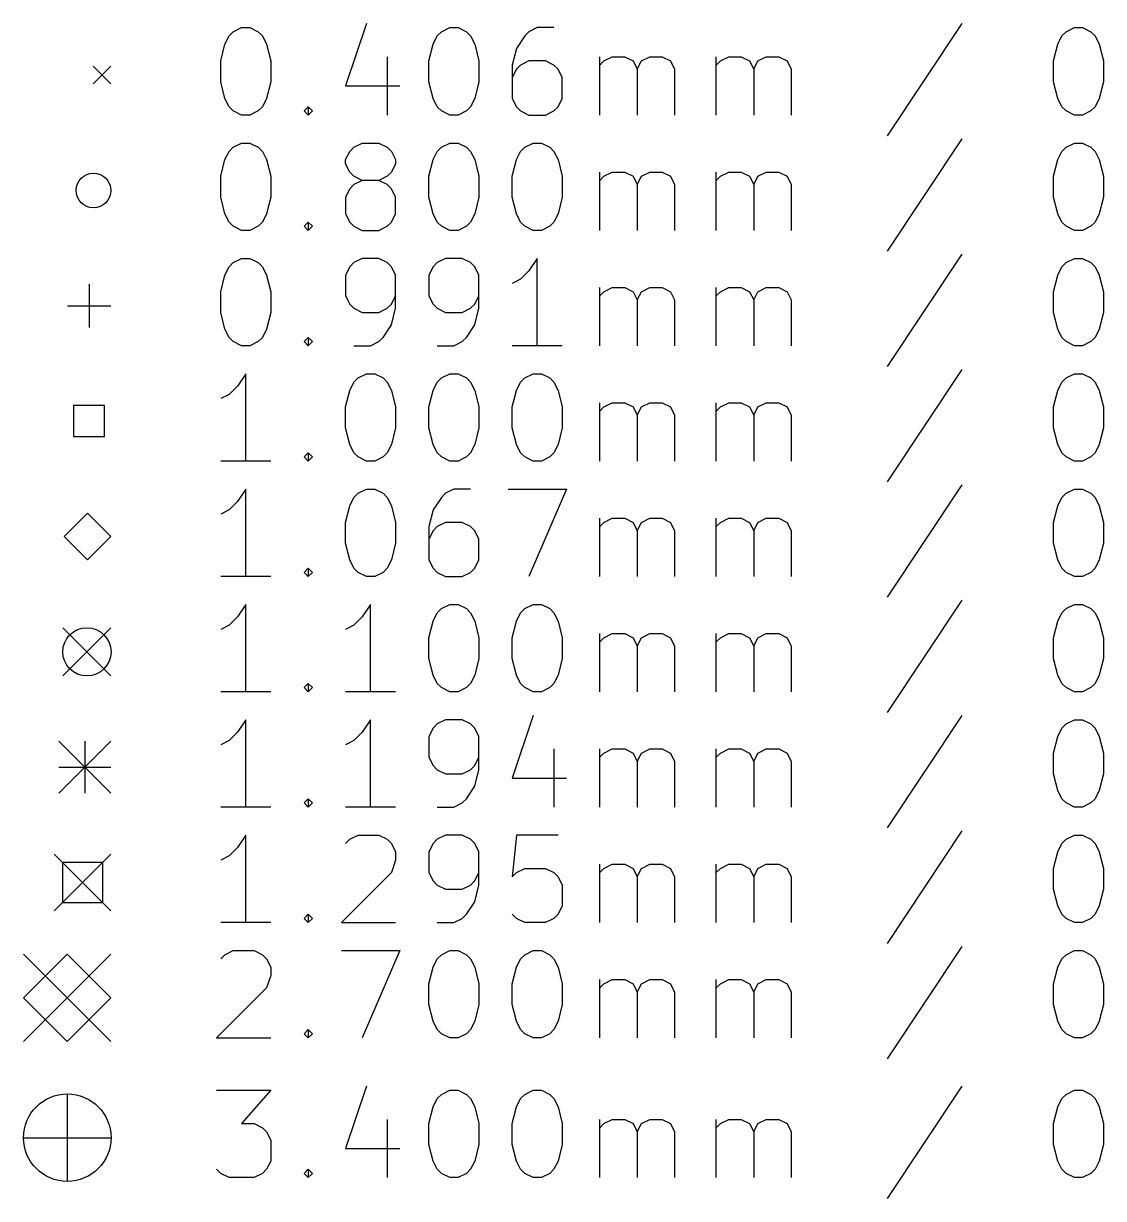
# Model space of a CAD drawing. Extents: x 8.78 to 12.8, y -7.54 to -3.15.
# Drawn here: x 8.778 to 9.75, y -7.526 to -6.467 of the extents above; entities that cross this region are included whole.
import ezdxf

# ---------------------------------------------------------------- set-up
doc = ezdxf.new("R2010")
doc.units = 0
doc.header["$MEASUREMENT"] = 0
doc.layers.add('BLACK', color=7, linetype='CONTINUOUS')

msp = doc.modelspace()

# ---------------------------------------------------------------- linework, layer by layer
at = {"layer": 'BLACK', "linetype": 'CONTINUOUS'}
for p, q in [((9.0865, -6.4675), (9.0677, -6.5237)), ((9.6227, -6.4675), (9.5552, -6.5687)), ((8.959, -6.4862), (8.9627, -6.4787)), ((8.9627, -6.4787), (8.9665, -6.475)), ((8.9665, -6.475), (8.974, -6.4712)), ((8.974, -6.4712), (8.9815, -6.4712)), ((8.9815, -6.4712), (8.989, -6.475)), ((8.989, -6.475), (8.9927, -6.4787)), ((8.9927, -6.4787), (8.9965, -6.4862)), ((9.1465, -6.4862), (9.1502, -6.4787)), ((9.1502, -6.4787), (9.154, -6.475)), ((9.154, -6.475), (9.1615, -6.4712)), ((9.1615, -6.4712), (9.169, -6.4712)), ((9.169, -6.4712), (9.1765, -6.475)), ((9.1765, -6.475), (9.1802, -6.4787)), ((9.1802, -6.4787), (9.184, -6.4862)), ((9.229, -6.4787), (9.2215, -6.49)), ((9.2327, -6.475), (9.229, -6.4787)), ((9.2402, -6.4712), (9.2327, -6.475)), ((9.2552, -6.4712), (9.2402, -6.4712)), ((9.7089, -6.4862), (9.7127, -6.4787)), ((9.7127, -6.4787), (9.7164, -6.475)), ((9.7164, -6.475), (9.7239, -6.4712)), ((9.7239, -6.4712), (9.7314, -6.4712)), ((9.7314, -6.4712), (9.7389, -6.475)), ((9.7389, -6.475), (9.7427, -6.4787)), ((9.7427, -6.4787), (9.7464, -6.4862)), ((8.9552, -6.5012), (8.959, -6.4862)), ((8.9965, -6.4862), (9.0002, -6.5012)), ((9.1427, -6.5012), (9.1465, -6.4862)), ((9.184, -6.4862), (9.1877, -6.5012)), ((9.7052, -6.5012), (9.7089, -6.4862)), ((9.7464, -6.4862), (9.7502, -6.5012)), ((9.1052, -6.4975), (9.1052, -6.55)), ((9.2215, -6.49), (9.2177, -6.505)), ((9.2965, -6.55), (9.2965, -6.4975)), ((9.3002, -6.5012), (9.3077, -6.4975)), ((9.3077, -6.4975), (9.319, -6.4975)), ((9.319, -6.4975), (9.3265, -6.5012)), ((9.334, -6.5012), (9.3415, -6.4975)), ((9.3415, -6.4975), (9.3527, -6.4975)), ((9.3527, -6.4975), (9.3602, -6.5012)), ((9.4014, -6.55), (9.4014, -6.4975)), ((9.4052, -6.5012), (9.4127, -6.4975)), ((9.4127, -6.4975), (9.4239, -6.4975)), ((9.4239, -6.4975), (9.4314, -6.5012)), ((9.4389, -6.5012), (9.4464, -6.4975)), ((9.4464, -6.4975), (9.4577, -6.4975)), ((9.4577, -6.4975), (9.4652, -6.5012)), ((8.8403, -6.5059), (8.8563, -6.5219)), ((8.8563, -6.5059), (8.8403, -6.5219)), ((8.9552, -6.52), (8.9552, -6.5012)), ((9.0002, -6.5012), (9.0002, -6.52)), ((9.1427, -6.52), (9.1427, -6.5012)), ((9.1877, -6.5012), (9.1877, -6.52)), ((9.2177, -6.505), (9.2177, -6.535)), ((9.2215, -6.5087), (9.2177, -6.5162)), ((9.2252, -6.505), (9.2215, -6.5087)), ((9.2327, -6.5012), (9.2252, -6.505)), ((9.2477, -6.5012), (9.2327, -6.5012)), ((9.2552, -6.505), (9.2477, -6.5012)), ((9.259, -6.5087), (9.2552, -6.505)), ((9.2627, -6.5162), (9.259, -6.5087)), ((9.2965, -6.505), (9.3002, -6.5012)), ((9.3265, -6.5012), (9.3302, -6.5087)), ((9.3302, -6.5087), (9.334, -6.5012)), ((9.3302, -6.5087), (9.3302, -6.55)), ((9.3602, -6.5012), (9.3639, -6.5087)), ((9.3639, -6.5087), (9.3639, -6.55)), ((9.4014, -6.505), (9.4052, -6.5012)), ((9.4314, -6.5012), (9.4352, -6.5087)), ((9.4352, -6.5087), (9.4389, -6.5012)), ((9.4352, -6.5087), (9.4352, -6.55)), ((9.4652, -6.5012), (9.4689, -6.5087)), ((9.4689, -6.5087), (9.4689, -6.55)), ((9.7052, -6.52), (9.7052, -6.5012)), ((9.7502, -6.5012), (9.7502, -6.52)), ((8.959, -6.535), (8.9552, -6.52)), ((9.0002, -6.52), (8.9965, -6.535)), ((9.1465, -6.535), (9.1427, -6.52)), ((9.1877, -6.52), (9.184, -6.535)), ((9.2627, -6.535), (9.2627, -6.5162)), ((9.7089, -6.535), (9.7052, -6.52)), ((9.7502, -6.52), (9.7464, -6.535)), ((9.0677, -6.5237), (9.1165, -6.5237)), ((8.9627, -6.5425), (8.959, -6.535)), ((8.9665, -6.5462), (8.9627, -6.5425)), ((8.9927, -6.5425), (8.989, -6.5462)), ((8.9965, -6.535), (8.9927, -6.5425)), ((9.0302, -6.5462), (9.034, -6.5425)), ((9.034, -6.5425), (9.0377, -6.5462)), ((9.034, -6.5425), (9.034, -6.55)), ((9.1502, -6.5425), (9.1465, -6.535)), ((9.154, -6.5462), (9.1502, -6.5425)), ((9.1802, -6.5425), (9.1765, -6.5462)), ((9.184, -6.535), (9.1802, -6.5425)), ((9.2177, -6.535), (9.2215, -6.5425)), ((9.2215, -6.5425), (9.2252, -6.5462)), ((9.2552, -6.5462), (9.259, -6.5425)), ((9.259, -6.5425), (9.2627, -6.535)), ((9.7127, -6.5425), (9.7089, -6.535)), ((9.7164, -6.5462), (9.7127, -6.5425)), ((9.7427, -6.5425), (9.7389, -6.5462)), ((9.7464, -6.535), (9.7427, -6.5425)), ((8.974, -6.55), (8.9665, -6.5462)), ((8.9815, -6.55), (8.974, -6.55)), ((8.989, -6.5462), (8.9815, -6.55)), ((9.034, -6.55), (9.0302, -6.5462)), ((9.0377, -6.5462), (9.034, -6.55)), ((9.1615, -6.55), (9.154, -6.5462)), ((9.169, -6.55), (9.1615, -6.55)), ((9.1765, -6.5462), (9.169, -6.55)), ((9.2252, -6.5462), (9.2327, -6.55)), ((9.2327, -6.55), (9.2477, -6.55)), ((9.2477, -6.55), (9.2552, -6.5462)), ((9.7239, -6.55), (9.7164, -6.5462)), ((9.7314, -6.55), (9.7239, -6.55)), ((9.7389, -6.5462), (9.7314, -6.55)), ((9.6227, -6.5714), (9.5552, -6.6726)), ((8.959, -6.5901), (8.9627, -6.5827)), ((8.9627, -6.5827), (8.9665, -6.5789)), ((8.9665, -6.5789), (8.974, -6.5752)), ((8.974, -6.5752), (8.9815, -6.5752)), ((8.9815, -6.5752), (8.989, -6.5789)), ((8.989, -6.5789), (8.9927, -6.5827)), ((8.9927, -6.5827), (8.9965, -6.5901)), ((9.0677, -6.5901), (9.0715, -6.5827)), ((9.0715, -6.5827), (9.0752, -6.5789)), ((9.0752, -6.5789), (9.0827, -6.5752)), ((9.0827, -6.5752), (9.0977, -6.5752)), ((9.0977, -6.5752), (9.1052, -6.5789)), ((9.1052, -6.5789), (9.109, -6.5827)), ((9.109, -6.5827), (9.1127, -6.5901)), ((9.1465, -6.5901), (9.1502, -6.5827)), ((9.1502, -6.5827), (9.154, -6.5789)), ((9.154, -6.5789), (9.1615, -6.5752)), ((9.1615, -6.5752), (9.169, -6.5752)), ((9.169, -6.5752), (9.1765, -6.5789)), ((9.1765, -6.5789), (9.1802, -6.5827)), ((9.1802, -6.5827), (9.184, -6.5901)), ((9.2215, -6.5901), (9.2252, -6.5827)), ((9.2252, -6.5827), (9.229, -6.5789)), ((9.229, -6.5789), (9.2365, -6.5752)), ((9.2365, -6.5752), (9.244, -6.5752)), ((9.244, -6.5752), (9.2515, -6.5789)), ((9.2515, -6.5789), (9.2552, -6.5827)), ((9.2552, -6.5827), (9.259, -6.5901)), ((9.7089, -6.5901), (9.7127, -6.5827)), ((9.7127, -6.5827), (9.7164, -6.5789)), ((9.7164, -6.5789), (9.7239, -6.5752)), ((9.7239, -6.5752), (9.7314, -6.5752)), ((9.7314, -6.5752), (9.7389, -6.5789)), ((9.7389, -6.5789), (9.7427, -6.5827)), ((9.7427, -6.5827), (9.7464, -6.5901)), ((8.9552, -6.6051), (8.959, -6.5901)), ((8.9965, -6.5901), (9.0002, -6.6051)), ((9.0677, -6.5939), (9.0677, -6.5901)), ((9.0715, -6.6014), (9.0677, -6.5939)), ((9.1127, -6.5939), (9.109, -6.6014)), ((9.1127, -6.5901), (9.1127, -6.5939)), ((9.1427, -6.6051), (9.1465, -6.5901)), ((9.184, -6.5901), (9.1877, -6.6051)), ((9.2177, -6.6051), (9.2215, -6.5901)), ((9.259, -6.5901), (9.2627, -6.6051)), ((9.7052, -6.6051), (9.7089, -6.5901)), ((9.7464, -6.5901), (9.7502, -6.6051)), ((8.9552, -6.6239), (8.9552, -6.6051)), ((9.0002, -6.6051), (9.0002, -6.6239)), ((9.0752, -6.6051), (9.0715, -6.6014)), ((9.0827, -6.6089), (9.0752, -6.6051)), ((9.1052, -6.6051), (9.0977, -6.6089)), ((9.109, -6.6014), (9.1052, -6.6051)), ((9.1427, -6.6239), (9.1427, -6.6051)), ((9.1877, -6.6051), (9.1877, -6.6239)), ((9.2177, -6.6239), (9.2177, -6.6051)), ((9.2627, -6.6051), (9.2627, -6.6239)), ((9.2965, -6.6539), (9.2965, -6.6014)), ((9.2965, -6.6089), (9.3002, -6.6051)), ((9.3002, -6.6051), (9.3077, -6.6014)), ((9.3077, -6.6014), (9.319, -6.6014)), ((9.319, -6.6014), (9.3265, -6.6051)), ((9.3265, -6.6051), (9.3302, -6.6126)), ((9.3302, -6.6126), (9.334, -6.6051)), ((9.334, -6.6051), (9.3415, -6.6014)), ((9.3415, -6.6014), (9.3527, -6.6014)), ((9.3527, -6.6014), (9.3602, -6.6051)), ((9.3602, -6.6051), (9.3639, -6.6126)), ((9.4014, -6.6539), (9.4014, -6.6014)), ((9.4014, -6.6089), (9.4052, -6.6051)), ((9.4052, -6.6051), (9.4127, -6.6014)), ((9.4127, -6.6014), (9.4239, -6.6014)), ((9.4239, -6.6014), (9.4314, -6.6051)), ((9.4314, -6.6051), (9.4352, -6.6126)), ((9.4352, -6.6126), (9.4389, -6.6051)), ((9.4389, -6.6051), (9.4464, -6.6014)), ((9.4464, -6.6014), (9.4577, -6.6014)), ((9.4577, -6.6014), (9.4652, -6.6051)), ((9.4652, -6.6051), (9.4689, -6.6126)), ((9.7052, -6.6239), (9.7052, -6.6051)), ((9.7502, -6.6051), (9.7502, -6.6239)), ((9.0715, -6.6164), (9.0677, -6.6239)), ((9.0752, -6.6126), (9.0715, -6.6164)), ((9.0827, -6.6089), (9.0752, -6.6126)), ((9.0977, -6.6089), (9.0827, -6.6089)), ((9.1052, -6.6126), (9.0977, -6.6089)), ((9.109, -6.6164), (9.1052, -6.6126)), ((9.1127, -6.6239), (9.109, -6.6164)), ((9.3302, -6.6126), (9.3302, -6.6539)), ((9.3639, -6.6126), (9.3639, -6.6539)), ((9.4352, -6.6126), (9.4352, -6.6539)), ((9.4689, -6.6126), (9.4689, -6.6539)), ((8.959, -6.6389), (8.9552, -6.6239)), ((9.0002, -6.6239), (8.9965, -6.6389)), ((9.0677, -6.6239), (9.0677, -6.6389)), ((9.1127, -6.6389), (9.1127, -6.6239)), ((9.1465, -6.6389), (9.1427, -6.6239)), ((9.1877, -6.6239), (9.184, -6.6389)), ((9.2215, -6.6389), (9.2177, -6.6239)), ((9.2627, -6.6239), (9.259, -6.6389)), ((9.7089, -6.6389), (9.7052, -6.6239)), ((9.7502, -6.6239), (9.7464, -6.6389)), ((8.9627, -6.6464), (8.959, -6.6389)), ((8.9665, -6.6501), (8.9627, -6.6464)), ((8.9927, -6.6464), (8.989, -6.6501)), ((8.9965, -6.6389), (8.9927, -6.6464)), ((9.0302, -6.6501), (9.034, -6.6464)), ((9.034, -6.6464), (9.0377, -6.6501)), ((9.034, -6.6464), (9.034, -6.6539)), ((9.0677, -6.6389), (9.0715, -6.6464)), ((9.0715, -6.6464), (9.0752, -6.6501)), ((9.1052, -6.6501), (9.109, -6.6464)), ((9.109, -6.6464), (9.1127, -6.6389)), ((9.1502, -6.6464), (9.1465, -6.6389)), ((9.154, -6.6501), (9.1502, -6.6464)), ((9.1802, -6.6464), (9.1765, -6.6501)), ((9.184, -6.6389), (9.1802, -6.6464)), ((9.2252, -6.6464), (9.2215, -6.6389)), ((9.229, -6.6501), (9.2252, -6.6464)), ((9.2552, -6.6464), (9.2515, -6.6501)), ((9.259, -6.6389), (9.2552, -6.6464)), ((9.7127, -6.6464), (9.7089, -6.6389)), ((9.7164, -6.6501), (9.7127, -6.6464)), ((9.7427, -6.6464), (9.7389, -6.6501)), ((9.7464, -6.6389), (9.7427, -6.6464)), ((8.974, -6.6539), (8.9665, -6.6501)), ((8.9815, -6.6539), (8.974, -6.6539)), ((8.989, -6.6501), (8.9815, -6.6539)), ((9.034, -6.6539), (9.0302, -6.6501)), ((9.0377, -6.6501), (9.034, -6.6539)), ((9.0752, -6.6501), (9.0827, -6.6539)), ((9.0827, -6.6539), (9.0977, -6.6539)), ((9.0977, -6.6539), (9.1052, -6.6501)), ((9.1615, -6.6539), (9.154, -6.6501)), ((9.169, -6.6539), (9.1615, -6.6539)), ((9.1765, -6.6501), (9.169, -6.6539)), ((9.2365, -6.6539), (9.229, -6.6501)), ((9.244, -6.6539), (9.2365, -6.6539)), ((9.2515, -6.6501), (9.244, -6.6539)), ((9.7239, -6.6539), (9.7164, -6.6501)), ((9.7314, -6.6539), (9.7239, -6.6539)), ((9.7389, -6.6501), (9.7314, -6.6539)), ((8.9665, -6.6828), (8.974, -6.6791)), ((8.974, -6.6791), (8.9815, -6.6791)), ((8.9815, -6.6791), (8.989, -6.6828)), ((9.0827, -6.6791), (9.0752, -6.6828)), ((9.0977, -6.6791), (9.0827, -6.6791)), ((9.1052, -6.6828), (9.0977, -6.6791)), ((9.1577, -6.6791), (9.1502, -6.6828)), ((9.1727, -6.6791), (9.1577, -6.6791)), ((9.1802, -6.6828), (9.1727, -6.6791)), ((9.2402, -6.6791), (9.2327, -6.6903)), ((9.2402, -6.7578), (9.2402, -6.6791)), ((9.6227, -6.6753), (9.5552, -6.7766)), ((9.7164, -6.6828), (9.7239, -6.6791)), ((9.7239, -6.6791), (9.7314, -6.6791)), ((9.7314, -6.6791), (9.7389, -6.6828)), ((8.959, -6.6941), (8.9627, -6.6866)), ((8.9627, -6.6866), (8.9665, -6.6828)), ((8.989, -6.6828), (8.9927, -6.6866)), ((8.9927, -6.6866), (8.9965, -6.6941)), ((9.0715, -6.6866), (9.0677, -6.6941)), ((9.0752, -6.6828), (9.0715, -6.6866)), ((9.109, -6.6866), (9.1052, -6.6828)), ((9.1127, -6.6941), (9.109, -6.6866)), ((9.1465, -6.6866), (9.1427, -6.6941)), ((9.1502, -6.6828), (9.1465, -6.6866)), ((9.184, -6.6866), (9.1802, -6.6828)), ((9.1877, -6.6941), (9.184, -6.6866)), ((9.2327, -6.6903), (9.2252, -6.6978)), ((9.7089, -6.6941), (9.7127, -6.6866)), ((9.7127, -6.6866), (9.7164, -6.6828)), ((9.7389, -6.6828), (9.7427, -6.6866)), ((9.7427, -6.6866), (9.7464, -6.6941)), ((8.9552, -6.7091), (8.959, -6.6941)), ((8.9965, -6.6941), (9.0002, -6.7091)), ((9.0677, -6.6941), (9.0677, -6.7128)), ((9.1127, -6.7241), (9.1127, -6.6941)), ((9.1427, -6.6941), (9.1427, -6.7128)), ((9.1877, -6.7241), (9.1877, -6.6941)), ((9.2252, -6.6978), (9.2177, -6.7016)), ((9.7052, -6.7091), (9.7089, -6.6941)), ((9.7464, -6.6941), (9.7502, -6.7091)), ((8.8368, -6.7023), (8.8368, -6.7413)), ((8.9552, -6.7278), (8.9552, -6.7091)), ((9.0002, -6.7091), (9.0002, -6.7278)), ((9.2965, -6.7578), (9.2965, -6.7053)), ((9.2965, -6.7128), (9.3002, -6.7091)), ((9.3002, -6.7091), (9.3077, -6.7053)), ((9.3077, -6.7053), (9.319, -6.7053)), ((9.319, -6.7053), (9.3265, -6.7091)), ((9.3265, -6.7091), (9.3302, -6.7166)), ((9.3302, -6.7166), (9.334, -6.7091)), ((9.334, -6.7091), (9.3415, -6.7053)), ((9.3415, -6.7053), (9.3527, -6.7053)), ((9.3527, -6.7053), (9.3602, -6.7091)), ((9.3602, -6.7091), (9.3639, -6.7166)), ((9.4014, -6.7578), (9.4014, -6.7053)), ((9.4014, -6.7128), (9.4052, -6.7091)), ((9.4052, -6.7091), (9.4127, -6.7053)), ((9.4127, -6.7053), (9.4239, -6.7053)), ((9.4239, -6.7053), (9.4314, -6.7091)), ((9.4314, -6.7091), (9.4352, -6.7166)), ((9.4352, -6.7166), (9.4389, -6.7091)), ((9.4389, -6.7091), (9.4464, -6.7053)), ((9.4464, -6.7053), (9.4577, -6.7053)), ((9.4577, -6.7053), (9.4652, -6.7091)), ((9.4652, -6.7091), (9.4689, -6.7166)), ((9.7052, -6.7278), (9.7052, -6.7091)), ((9.7502, -6.7091), (9.7502, -6.7278)), ((8.8173, -6.7218), (8.8563, -6.7218)), ((9.0677, -6.7128), (9.0715, -6.7203)), ((9.0715, -6.7203), (9.0752, -6.7241)), ((9.1052, -6.7241), (9.109, -6.7203)), ((9.109, -6.7203), (9.1127, -6.7128)), ((9.1427, -6.7128), (9.1465, -6.7203)), ((9.1465, -6.7203), (9.1502, -6.7241)), ((9.1802, -6.7241), (9.184, -6.7203)), ((9.184, -6.7203), (9.1877, -6.7128)), ((9.3302, -6.7166), (9.3302, -6.7578)), ((9.3639, -6.7166), (9.3639, -6.7578)), ((9.4352, -6.7166), (9.4352, -6.7578)), ((9.4689, -6.7166), (9.4689, -6.7578)), ((8.959, -6.7428), (8.9552, -6.7278)), ((9.0002, -6.7278), (8.9965, -6.7428)), ((9.0752, -6.7241), (9.0827, -6.7278)), ((9.0827, -6.7278), (9.0977, -6.7278)), ((9.0977, -6.7278), (9.1052, -6.7241)), ((9.109, -6.7391), (9.1127, -6.7241)), ((9.1502, -6.7241), (9.1577, -6.7278)), ((9.1577, -6.7278), (9.1727, -6.7278)), ((9.1727, -6.7278), (9.1802, -6.7241)), ((9.184, -6.7391), (9.1877, -6.7241)), ((9.7089, -6.7428), (9.7052, -6.7278)), ((9.7502, -6.7278), (9.7464, -6.7428)), ((8.9627, -6.7503), (8.959, -6.7428)), ((8.9965, -6.7428), (8.9927, -6.7503)), ((9.1015, -6.7503), (9.109, -6.7391)), ((9.1765, -6.7503), (9.184, -6.7391)), ((9.7127, -6.7503), (9.7089, -6.7428)), ((9.7464, -6.7428), (9.7427, -6.7503)), ((8.9665, -6.7541), (8.9627, -6.7503)), ((8.974, -6.7578), (8.9665, -6.7541)), ((8.989, -6.7541), (8.9815, -6.7578)), ((8.9927, -6.7503), (8.989, -6.7541)), ((9.0302, -6.7541), (9.034, -6.7503)), ((9.034, -6.7578), (9.0302, -6.7541)), ((9.034, -6.7503), (9.0377, -6.7541)), ((9.034, -6.7503), (9.034, -6.7578)), ((9.0377, -6.7541), (9.034, -6.7578)), ((9.0902, -6.7578), (9.0977, -6.7541)), ((9.0977, -6.7541), (9.1015, -6.7503)), ((9.1652, -6.7578), (9.1727, -6.7541)), ((9.1727, -6.7541), (9.1765, -6.7503)), ((9.7164, -6.7541), (9.7127, -6.7503)), ((9.7239, -6.7578), (9.7164, -6.7541)), ((9.7389, -6.7541), (9.7314, -6.7578)), ((9.7427, -6.7503), (9.7389, -6.7541)), ((8.9815, -6.7578), (8.974, -6.7578)), ((9.0752, -6.7578), (9.0902, -6.7578)), ((9.1502, -6.7578), (9.1652, -6.7578)), ((9.2627, -6.7578), (9.2177, -6.7578)), ((9.7314, -6.7578), (9.7239, -6.7578)), ((8.9777, -6.783), (8.9702, -6.7943)), ((8.9777, -6.8618), (8.9777, -6.783)), ((9.079, -6.7868), (9.0865, -6.783)), ((9.0865, -6.783), (9.094, -6.783)), ((9.094, -6.783), (9.1015, -6.7868)), ((9.154, -6.7868), (9.1615, -6.783)), ((9.1615, -6.783), (9.169, -6.783)), ((9.169, -6.783), (9.1765, -6.7868)), ((9.229, -6.7868), (9.2365, -6.783)), ((9.2365, -6.783), (9.244, -6.783)), ((9.244, -6.783), (9.2515, -6.7868)), ((9.6227, -6.7793), (9.5552, -6.8805)), ((9.7164, -6.7868), (9.7239, -6.783)), ((9.7239, -6.783), (9.7314, -6.783)), ((9.7314, -6.783), (9.7389, -6.7868)), ((8.9702, -6.7943), (8.9627, -6.8018)), ((9.0715, -6.798), (9.0752, -6.7905)), ((9.0752, -6.7905), (9.079, -6.7868)), ((9.1015, -6.7868), (9.1052, -6.7905)), ((9.1052, -6.7905), (9.109, -6.798)), ((9.1465, -6.798), (9.1502, -6.7905)), ((9.1502, -6.7905), (9.154, -6.7868)), ((9.1765, -6.7868), (9.1802, -6.7905)), ((9.1802, -6.7905), (9.184, -6.798)), ((9.2215, -6.798), (9.2252, -6.7905)), ((9.2252, -6.7905), (9.229, -6.7868)), ((9.2515, -6.7868), (9.2552, -6.7905)), ((9.2552, -6.7905), (9.259, -6.798)), ((9.7089, -6.798), (9.7127, -6.7905)), ((9.7127, -6.7905), (9.7164, -6.7868)), ((9.7389, -6.7868), (9.7427, -6.7905)), ((9.7427, -6.7905), (9.7464, -6.798)), ((8.9627, -6.8018), (8.9552, -6.8055)), ((9.0677, -6.813), (9.0715, -6.798)), ((9.109, -6.798), (9.1127, -6.813)), ((9.1427, -6.813), (9.1465, -6.798)), ((9.184, -6.798), (9.1877, -6.813)), ((9.2177, -6.813), (9.2215, -6.798)), ((9.259, -6.798), (9.2627, -6.813)), ((9.7052, -6.813), (9.7089, -6.798)), ((9.7464, -6.798), (9.7502, -6.813)), ((8.8506, -6.8118), (8.8227, -6.8118)), ((8.8227, -6.8118), (8.8227, -6.8397)), ((8.8506, -6.8397), (8.8506, -6.8118)), ((9.0677, -6.8318), (9.0677, -6.813)), ((9.1127, -6.813), (9.1127, -6.8318)), ((9.1427, -6.8318), (9.1427, -6.813)), ((9.1877, -6.813), (9.1877, -6.8318)), ((9.2177, -6.8318), (9.2177, -6.813)), ((9.2627, -6.813), (9.2627, -6.8318)), ((9.2965, -6.8618), (9.2965, -6.8093)), ((9.2965, -6.8168), (9.3002, -6.813)), ((9.3002, -6.813), (9.3077, -6.8093)), ((9.3077, -6.8093), (9.319, -6.8093)), ((9.319, -6.8093), (9.3265, -6.813)), ((9.3265, -6.813), (9.3302, -6.8205)), ((9.3302, -6.8205), (9.334, -6.813)), ((9.334, -6.813), (9.3415, -6.8093)), ((9.3415, -6.8093), (9.3527, -6.8093)), ((9.3527, -6.8093), (9.3602, -6.813)), ((9.3602, -6.813), (9.3639, -6.8205)), ((9.4014, -6.8618), (9.4014, -6.8093)), ((9.4014, -6.8168), (9.4052, -6.813)), ((9.4052, -6.813), (9.4127, -6.8093)), ((9.4127, -6.8093), (9.4239, -6.8093)), ((9.4239, -6.8093), (9.4314, -6.813)), ((9.4314, -6.813), (9.4352, -6.8205)), ((9.4352, -6.8205), (9.4389, -6.813)), ((9.4389, -6.813), (9.4464, -6.8093)), ((9.4464, -6.8093), (9.4577, -6.8093)), ((9.4577, -6.8093), (9.4652, -6.813)), ((9.4652, -6.813), (9.4689, -6.8205)), ((9.7052, -6.8318), (9.7052, -6.813)), ((9.7502, -6.813), (9.7502, -6.8318)), ((9.3302, -6.8205), (9.3302, -6.8618)), ((9.3639, -6.8205), (9.3639, -6.8618)), ((9.4352, -6.8205), (9.4352, -6.8618)), ((9.4689, -6.8205), (9.4689, -6.8618)), ((9.0715, -6.8468), (9.0677, -6.8318)), ((9.1127, -6.8318), (9.109, -6.8468)), ((9.1465, -6.8468), (9.1427, -6.8318)), ((9.1877, -6.8318), (9.184, -6.8468)), ((9.2215, -6.8468), (9.2177, -6.8318)), ((9.2627, -6.8318), (9.259, -6.8468)), ((9.7089, -6.8468), (9.7052, -6.8318)), ((9.7502, -6.8318), (9.7464, -6.8468)), ((8.8227, -6.8397), (8.8506, -6.8397)), ((9.0752, -6.8543), (9.0715, -6.8468)), ((9.109, -6.8468), (9.1052, -6.8543)), ((9.1502, -6.8543), (9.1465, -6.8468)), ((9.184, -6.8468), (9.1802, -6.8543)), ((9.2252, -6.8543), (9.2215, -6.8468)), ((9.259, -6.8468), (9.2552, -6.8543)), ((9.7127, -6.8543), (9.7089, -6.8468)), ((9.7464, -6.8468), (9.7427, -6.8543)), ((9.0302, -6.858), (9.034, -6.8543)), ((9.034, -6.8618), (9.0302, -6.858)), ((9.034, -6.8543), (9.0377, -6.858)), ((9.034, -6.8543), (9.034, -6.8618)), ((9.0377, -6.858), (9.034, -6.8618)), ((9.079, -6.858), (9.0752, -6.8543)), ((9.0865, -6.8618), (9.079, -6.858)), ((9.1015, -6.858), (9.094, -6.8618)), ((9.1052, -6.8543), (9.1015, -6.858)), ((9.154, -6.858), (9.1502, -6.8543)), ((9.1615, -6.8618), (9.154, -6.858)), ((9.1765, -6.858), (9.169, -6.8618)), ((9.1802, -6.8543), (9.1765, -6.858)), ((9.229, -6.858), (9.2252, -6.8543)), ((9.2365, -6.8618), (9.229, -6.858)), ((9.2515, -6.858), (9.244, -6.8618)), ((9.2552, -6.8543), (9.2515, -6.858)), ((9.7164, -6.858), (9.7127, -6.8543)), ((9.7239, -6.8618), (9.7164, -6.858)), ((9.7389, -6.858), (9.7314, -6.8618)), ((9.7427, -6.8543), (9.7389, -6.858)), ((9.0002, -6.8618), (8.9552, -6.8618)), ((9.094, -6.8618), (9.0865, -6.8618)), ((9.169, -6.8618), (9.1615, -6.8618)), ((9.244, -6.8618), (9.2365, -6.8618)), ((9.7314, -6.8618), (9.7239, -6.8618)), ((8.9777, -6.887), (8.9702, -6.8982)), ((8.9777, -6.9657), (8.9777, -6.887)), ((9.0752, -6.8945), (9.079, -6.8907)), ((9.079, -6.8907), (9.0865, -6.887)), ((9.0865, -6.887), (9.094, -6.887)), ((9.094, -6.887), (9.1015, -6.8907)), ((9.1015, -6.8907), (9.1052, -6.8945)), ((9.1577, -6.8907), (9.154, -6.8945)), ((9.1652, -6.887), (9.1577, -6.8907)), ((9.1802, -6.887), (9.1652, -6.887)), ((9.214, -6.887), (9.2665, -6.887)), ((9.2665, -6.887), (9.2327, -6.9657)), ((9.6227, -6.8832), (9.5552, -6.9844)), ((9.7127, -6.8945), (9.7164, -6.8907)), ((9.7164, -6.8907), (9.7239, -6.887)), ((9.7239, -6.887), (9.7314, -6.887)), ((9.7314, -6.887), (9.7389, -6.8907)), ((9.7389, -6.8907), (9.7427, -6.8945)), ((8.9702, -6.8982), (8.9627, -6.9057)), ((9.0677, -6.917), (9.0715, -6.902)), ((9.0715, -6.902), (9.0752, -6.8945)), ((9.1052, -6.8945), (9.109, -6.902)), ((9.109, -6.902), (9.1127, -6.917)), ((9.154, -6.8945), (9.1465, -6.9057)), ((9.7052, -6.917), (9.7089, -6.902)), ((9.7089, -6.902), (9.7127, -6.8945)), ((9.7427, -6.8945), (9.7464, -6.902)), ((9.7464, -6.902), (9.7502, -6.917)), ((8.8353, -6.9087), (8.8143, -6.9297)), ((8.8563, -6.9297), (8.8353, -6.9087)), ((8.9627, -6.9057), (8.9552, -6.9095)), ((9.1465, -6.9057), (9.1427, -6.9207)), ((9.2965, -6.9657), (9.2965, -6.9132)), ((9.3002, -6.917), (9.3077, -6.9132)), ((9.3077, -6.9132), (9.319, -6.9132)), ((9.319, -6.9132), (9.3265, -6.917)), ((9.334, -6.917), (9.3415, -6.9132)), ((9.3415, -6.9132), (9.3527, -6.9132)), ((9.3527, -6.9132), (9.3602, -6.917)), ((9.4014, -6.9657), (9.4014, -6.9132)), ((9.4052, -6.917), (9.4127, -6.9132)), ((9.4127, -6.9132), (9.4239, -6.9132)), ((9.4239, -6.9132), (9.4314, -6.917)), ((9.4389, -6.917), (9.4464, -6.9132)), ((9.4464, -6.9132), (9.4577, -6.9132)), ((9.4577, -6.9132), (9.4652, -6.917)), ((9.0677, -6.9357), (9.0677, -6.917)), ((9.1127, -6.917), (9.1127, -6.9357)), ((9.1427, -6.9207), (9.1427, -6.9507)), ((9.1502, -6.9207), (9.1465, -6.9245)), ((9.1577, -6.917), (9.1502, -6.9207)), ((9.1727, -6.917), (9.1577, -6.917)), ((9.1802, -6.9207), (9.1727, -6.917)), ((9.184, -6.9245), (9.1802, -6.9207)), ((9.2965, -6.9207), (9.3002, -6.917)), ((9.3265, -6.917), (9.3302, -6.9245)), ((9.3302, -6.9245), (9.334, -6.917)), ((9.3602, -6.917), (9.3639, -6.9245)), ((9.4014, -6.9207), (9.4052, -6.917)), ((9.4314, -6.917), (9.4352, -6.9245)), ((9.4352, -6.9245), (9.4389, -6.917)), ((9.4652, -6.917), (9.4689, -6.9245)), ((9.7052, -6.9357), (9.7052, -6.917)), ((9.7502, -6.917), (9.7502, -6.9357)), ((8.8143, -6.9297), (8.8353, -6.9507)), ((8.8353, -6.9507), (8.8563, -6.9297)), ((9.1465, -6.9245), (9.1427, -6.932)), ((9.1877, -6.932), (9.184, -6.9245)), ((9.1877, -6.9507), (9.1877, -6.932)), ((9.3302, -6.9245), (9.3302, -6.9657)), ((9.3639, -6.9245), (9.3639, -6.9657)), ((9.4352, -6.9245), (9.4352, -6.9657)), ((9.4689, -6.9245), (9.4689, -6.9657)), ((9.0715, -6.9507), (9.0677, -6.9357)), ((9.1127, -6.9357), (9.109, -6.9507)), ((9.7089, -6.9507), (9.7052, -6.9357)), ((9.7502, -6.9357), (9.7464, -6.9507)), ((9.0752, -6.9582), (9.0715, -6.9507)), ((9.109, -6.9507), (9.1052, -6.9582)), ((9.1427, -6.9507), (9.1465, -6.9582)), ((9.184, -6.9582), (9.1877, -6.9507)), ((9.7127, -6.9582), (9.7089, -6.9507)), ((9.7464, -6.9507), (9.7427, -6.9582)), ((9.0002, -6.9657), (8.9552, -6.9657)), ((9.0302, -6.962), (9.034, -6.9582)), ((9.034, -6.9657), (9.0302, -6.962)), ((9.034, -6.9582), (9.0377, -6.962)), ((9.034, -6.9582), (9.034, -6.9657)), ((9.0377, -6.962), (9.034, -6.9657)), ((9.079, -6.962), (9.0752, -6.9582)), ((9.0865, -6.9657), (9.079, -6.962)), ((9.094, -6.9657), (9.0865, -6.9657)), ((9.1015, -6.962), (9.094, -6.9657)), ((9.1052, -6.9582), (9.1015, -6.962)), ((9.1465, -6.9582), (9.1502, -6.962)), ((9.1502, -6.962), (9.1577, -6.9657)), ((9.1577, -6.9657), (9.1727, -6.9657)), ((9.1727, -6.9657), (9.1802, -6.962)), ((9.1802, -6.962), (9.184, -6.9582)), ((9.7164, -6.962), (9.7127, -6.9582)), ((9.7239, -6.9657), (9.7164, -6.962)), ((9.7314, -6.9657), (9.7239, -6.9657)), ((9.7389, -6.962), (9.7314, -6.9657)), ((9.7427, -6.9582), (9.7389, -6.962)), ((9.6227, -6.9871), (9.5552, -7.0884)), ((8.9777, -6.9909), (8.9702, -7.0021)), ((8.9777, -7.0696), (8.9777, -6.9909)), ((9.0902, -6.9909), (9.0827, -7.0021)), ((9.0902, -7.0696), (9.0902, -6.9909)), ((9.1502, -6.9984), (9.154, -6.9946)), ((9.154, -6.9946), (9.1615, -6.9909)), ((9.1615, -6.9909), (9.169, -6.9909)), ((9.169, -6.9909), (9.1765, -6.9946)), ((9.1765, -6.9946), (9.1802, -6.9984)), ((9.2252, -6.9984), (9.229, -6.9946)), ((9.229, -6.9946), (9.2365, -6.9909)), ((9.2365, -6.9909), (9.244, -6.9909)), ((9.244, -6.9909), (9.2515, -6.9946)), ((9.2515, -6.9946), (9.2552, -6.9984)), ((9.7127, -6.9984), (9.7164, -6.9946)), ((9.7164, -6.9946), (9.7239, -6.9909)), ((9.7239, -6.9909), (9.7314, -6.9909)), ((9.7314, -6.9909), (9.7389, -6.9946)), ((9.7389, -6.9946), (9.7427, -6.9984)), ((8.9702, -7.0021), (8.9627, -7.0096)), ((9.0827, -7.0021), (9.0752, -7.0096)), ((9.1427, -7.0209), (9.1465, -7.0059)), ((9.1465, -7.0059), (9.1502, -6.9984)), ((9.1802, -6.9984), (9.184, -7.0059)), ((9.184, -7.0059), (9.1877, -7.0209)), ((9.2177, -7.0209), (9.2215, -7.0059)), ((9.2215, -7.0059), (9.2252, -6.9984)), ((9.2552, -6.9984), (9.259, -7.0059)), ((9.259, -7.0059), (9.2627, -7.0209)), ((9.7052, -7.0209), (9.7089, -7.0059)), ((9.7089, -7.0059), (9.7127, -6.9984)), ((9.7427, -6.9984), (9.7464, -7.0059)), ((9.7464, -7.0059), (9.7502, -7.0209)), ((8.813, -7.012), (8.8563, -7.0553)), ((8.8563, -7.012), (8.813, -7.0553)), ((8.9627, -7.0096), (8.9552, -7.0134)), ((9.0752, -7.0096), (9.0677, -7.0134)), ((9.2965, -7.0696), (9.2965, -7.0171)), ((9.3002, -7.0209), (9.3077, -7.0171)), ((9.3077, -7.0171), (9.319, -7.0171)), ((9.319, -7.0171), (9.3265, -7.0209)), ((9.334, -7.0209), (9.3415, -7.0171)), ((9.3415, -7.0171), (9.3527, -7.0171)), ((9.3527, -7.0171), (9.3602, -7.0209)), ((9.4014, -7.0696), (9.4014, -7.0171)), ((9.4052, -7.0209), (9.4127, -7.0171)), ((9.4127, -7.0171), (9.4239, -7.0171)), ((9.4239, -7.0171), (9.4314, -7.0209)), ((9.4389, -7.0209), (9.4464, -7.0171)), ((9.4464, -7.0171), (9.4577, -7.0171)), ((9.4577, -7.0171), (9.4652, -7.0209)), ((9.1427, -7.0396), (9.1427, -7.0209)), ((9.1877, -7.0209), (9.1877, -7.0396)), ((9.2177, -7.0396), (9.2177, -7.0209)), ((9.2627, -7.0209), (9.2627, -7.0396)), ((9.2965, -7.0246), (9.3002, -7.0209)), ((9.3265, -7.0209), (9.3302, -7.0284)), ((9.3302, -7.0284), (9.334, -7.0209)), ((9.3302, -7.0284), (9.3302, -7.0696)), ((9.3602, -7.0209), (9.3639, -7.0284)), ((9.3639, -7.0284), (9.3639, -7.0696)), ((9.4014, -7.0246), (9.4052, -7.0209)), ((9.4314, -7.0209), (9.4352, -7.0284)), ((9.4352, -7.0284), (9.4389, -7.0209)), ((9.4352, -7.0284), (9.4352, -7.0696)), ((9.4652, -7.0209), (9.4689, -7.0284)), ((9.4689, -7.0284), (9.4689, -7.0696)), ((9.7052, -7.0396), (9.7052, -7.0209)), ((9.7502, -7.0209), (9.7502, -7.0396)), ((9.1465, -7.0546), (9.1427, -7.0396)), ((9.1877, -7.0396), (9.184, -7.0546)), ((9.2215, -7.0546), (9.2177, -7.0396)), ((9.2627, -7.0396), (9.259, -7.0546)), ((9.7089, -7.0546), (9.7052, -7.0396)), ((9.7502, -7.0396), (9.7464, -7.0546)), ((9.1502, -7.0621), (9.1465, -7.0546)), ((9.184, -7.0546), (9.1802, -7.0621)), ((9.2252, -7.0621), (9.2215, -7.0546)), ((9.259, -7.0546), (9.2552, -7.0621)), ((9.7127, -7.0621), (9.7089, -7.0546)), ((9.7464, -7.0546), (9.7427, -7.0621)), ((9.0002, -7.0696), (8.9552, -7.0696)), ((9.0302, -7.0659), (9.034, -7.0621)), ((9.034, -7.0696), (9.0302, -7.0659)), ((9.034, -7.0621), (9.0377, -7.0659)), ((9.034, -7.0621), (9.034, -7.0696)), ((9.0377, -7.0659), (9.034, -7.0696)), ((9.1127, -7.0696), (9.0677, -7.0696)), ((9.154, -7.0659), (9.1502, -7.0621)), ((9.1615, -7.0696), (9.154, -7.0659)), ((9.169, -7.0696), (9.1615, -7.0696)), ((9.1765, -7.0659), (9.169, -7.0696)), ((9.1802, -7.0621), (9.1765, -7.0659)), ((9.229, -7.0659), (9.2252, -7.0621)), ((9.2365, -7.0696), (9.229, -7.0659)), ((9.244, -7.0696), (9.2365, -7.0696)), ((9.2515, -7.0659), (9.244, -7.0696)), ((9.2552, -7.0621), (9.2515, -7.0659)), ((9.7164, -7.0659), (9.7127, -7.0621)), ((9.7239, -7.0696), (9.7164, -7.0659)), ((9.7314, -7.0696), (9.7239, -7.0696)), ((9.7389, -7.0659), (9.7314, -7.0696)), ((9.7427, -7.0621), (9.7389, -7.0659)), ((9.2365, -7.0911), (9.2177, -7.1473)), ((9.6227, -7.0911), (9.5552, -7.1923)), ((8.9777, -7.0948), (8.9702, -7.1061)), ((8.9777, -7.1736), (8.9777, -7.0948)), ((9.0902, -7.0948), (9.0827, -7.1061)), ((9.0902, -7.1736), (9.0902, -7.0948)), ((9.1465, -7.1023), (9.1427, -7.1098)), ((9.1502, -7.0986), (9.1465, -7.1023)), ((9.1577, -7.0948), (9.1502, -7.0986)), ((9.1727, -7.0948), (9.1577, -7.0948)), ((9.1802, -7.0986), (9.1727, -7.0948)), ((9.184, -7.1023), (9.1802, -7.0986)), ((9.1877, -7.1098), (9.184, -7.1023)), ((9.7089, -7.1098), (9.7127, -7.1023)), ((9.7127, -7.1023), (9.7164, -7.0986)), ((9.7164, -7.0986), (9.7239, -7.0948)), ((9.7239, -7.0948), (9.7314, -7.0948)), ((9.7314, -7.0948), (9.7389, -7.0986)), ((9.7389, -7.0986), (9.7427, -7.1023)), ((9.7427, -7.1023), (9.7464, -7.1098)), ((8.8093, -7.1141), (8.8563, -7.1611)), ((8.8563, -7.1141), (8.8093, -7.1611)), ((8.8328, -7.1141), (8.8328, -7.1611)), ((8.9627, -7.1136), (8.9552, -7.1173)), ((8.9702, -7.1061), (8.9627, -7.1136)), ((9.0752, -7.1136), (9.0677, -7.1173)), ((9.0827, -7.1061), (9.0752, -7.1136)), ((9.1427, -7.1098), (9.1427, -7.1286)), ((9.1877, -7.1398), (9.1877, -7.1098)), ((9.7052, -7.1248), (9.7089, -7.1098)), ((9.7464, -7.1098), (9.7502, -7.1248)), ((9.2552, -7.1211), (9.2552, -7.1736)), ((9.2965, -7.1736), (9.2965, -7.1211)), ((9.2965, -7.1286), (9.3002, -7.1248)), ((9.3002, -7.1248), (9.3077, -7.1211)), ((9.3077, -7.1211), (9.319, -7.1211)), ((9.319, -7.1211), (9.3265, -7.1248)), ((9.3265, -7.1248), (9.3302, -7.1323)), ((9.3302, -7.1323), (9.334, -7.1248)), ((9.334, -7.1248), (9.3415, -7.1211)), ((9.3415, -7.1211), (9.3527, -7.1211)), ((9.3527, -7.1211), (9.3602, -7.1248)), ((9.3602, -7.1248), (9.3639, -7.1323)), ((9.4014, -7.1736), (9.4014, -7.1211)), ((9.4014, -7.1286), (9.4052, -7.1248)), ((9.4052, -7.1248), (9.4127, -7.1211)), ((9.4127, -7.1211), (9.4239, -7.1211)), ((9.4239, -7.1211), (9.4314, -7.1248)), ((9.4314, -7.1248), (9.4352, -7.1323)), ((9.4352, -7.1323), (9.4389, -7.1248)), ((9.4389, -7.1248), (9.4464, -7.1211)), ((9.4464, -7.1211), (9.4577, -7.1211)), ((9.4577, -7.1211), (9.4652, -7.1248)), ((9.4652, -7.1248), (9.4689, -7.1323)), ((9.7052, -7.1436), (9.7052, -7.1248)), ((9.7502, -7.1248), (9.7502, -7.1436)), ((9.1427, -7.1286), (9.1465, -7.1361)), ((9.184, -7.1361), (9.1877, -7.1286)), ((9.3302, -7.1323), (9.3302, -7.1736)), ((9.3639, -7.1323), (9.3639, -7.1736)), ((9.4352, -7.1323), (9.4352, -7.1736)), ((9.4689, -7.1323), (9.4689, -7.1736)), ((8.8093, -7.1376), (8.8563, -7.1376)), ((9.1465, -7.1361), (9.1502, -7.1398)), ((9.1502, -7.1398), (9.1577, -7.1436)), ((9.1577, -7.1436), (9.1727, -7.1436)), ((9.1727, -7.1436), (9.1802, -7.1398)), ((9.1802, -7.1398), (9.184, -7.1361)), ((9.184, -7.1548), (9.1877, -7.1398)), ((9.7089, -7.1586), (9.7052, -7.1436)), ((9.7502, -7.1436), (9.7464, -7.1586)), ((9.1765, -7.1661), (9.184, -7.1548)), ((9.2177, -7.1473), (9.2665, -7.1473)), ((9.0302, -7.1698), (9.034, -7.1661)), ((9.034, -7.1661), (9.0377, -7.1698)), ((9.034, -7.1661), (9.034, -7.1736)), ((9.1727, -7.1698), (9.1765, -7.1661)), ((9.7127, -7.1661), (9.7089, -7.1586)), ((9.7164, -7.1698), (9.7127, -7.1661)), ((9.7427, -7.1661), (9.7389, -7.1698)), ((9.7464, -7.1586), (9.7427, -7.1661)), ((9.0002, -7.1736), (8.9552, -7.1736)), ((9.034, -7.1736), (9.0302, -7.1698)), ((9.0377, -7.1698), (9.034, -7.1736)), ((9.1127, -7.1736), (9.0677, -7.1736)), ((9.1502, -7.1736), (9.1652, -7.1736)), ((9.1652, -7.1736), (9.1727, -7.1698)), ((9.7239, -7.1736), (9.7164, -7.1698)), ((9.7314, -7.1736), (9.7239, -7.1736)), ((9.7389, -7.1698), (9.7314, -7.1736)), ((8.9777, -7.1988), (8.9702, -7.21)), ((8.9777, -7.2775), (8.9777, -7.1988)), ((9.0715, -7.2025), (9.079, -7.1988)), ((9.079, -7.1988), (9.0977, -7.1988)), ((9.0977, -7.1988), (9.1052, -7.2025)), ((9.1577, -7.1988), (9.1502, -7.2025)), ((9.1727, -7.1988), (9.1577, -7.1988)), ((9.1802, -7.2025), (9.1727, -7.1988)), ((9.2215, -7.1988), (9.2177, -7.2363)), ((9.259, -7.1988), (9.2215, -7.1988)), ((9.6227, -7.195), (9.5552, -7.2963)), ((9.7164, -7.2025), (9.7239, -7.1988)), ((9.7239, -7.1988), (9.7314, -7.1988)), ((9.7314, -7.1988), (9.7389, -7.2025)), ((9.0677, -7.2063), (9.0715, -7.2025)), ((9.1052, -7.2025), (9.109, -7.2063)), ((9.109, -7.2063), (9.1127, -7.2138)), ((9.1465, -7.2063), (9.1427, -7.2138)), ((9.1502, -7.2025), (9.1465, -7.2063)), ((9.184, -7.2063), (9.1802, -7.2025)), ((9.1877, -7.2138), (9.184, -7.2063)), ((9.7089, -7.2138), (9.7127, -7.2063)), ((9.7127, -7.2063), (9.7164, -7.2025)), ((9.7389, -7.2025), (9.7427, -7.2063)), ((9.7427, -7.2063), (9.7464, -7.2138)), ((8.8053, -7.216), (8.8563, -7.267)), ((8.8563, -7.216), (8.8053, -7.267)), ((8.9627, -7.2175), (8.9552, -7.2213)), ((8.9702, -7.21), (8.9627, -7.2175)), ((9.1127, -7.2138), (9.1127, -7.2213)), ((9.1427, -7.2138), (9.1427, -7.2325)), ((9.1877, -7.2438), (9.1877, -7.2138)), ((9.7052, -7.2288), (9.7089, -7.2138)), ((9.7464, -7.2138), (9.7502, -7.2288)), ((8.8489, -7.2235), (8.8128, -7.2235)), ((8.8128, -7.2235), (8.8128, -7.2595)), ((8.8489, -7.2595), (8.8489, -7.2235)), ((9.1127, -7.2213), (9.109, -7.2325)), ((9.2215, -7.2325), (9.229, -7.2288)), ((9.229, -7.2288), (9.2477, -7.2288)), ((9.2477, -7.2288), (9.2552, -7.2325)), ((9.2965, -7.2775), (9.2965, -7.225)), ((9.2965, -7.2325), (9.3002, -7.2288)), ((9.3002, -7.2288), (9.3077, -7.225)), ((9.3077, -7.225), (9.319, -7.225)), ((9.319, -7.225), (9.3265, -7.2288)), ((9.3265, -7.2288), (9.3302, -7.2363)), ((9.3302, -7.2363), (9.334, -7.2288)), ((9.334, -7.2288), (9.3415, -7.225)), ((9.3415, -7.225), (9.3527, -7.225)), ((9.3527, -7.225), (9.3602, -7.2288)), ((9.3602, -7.2288), (9.3639, -7.2363)), ((9.4014, -7.2775), (9.4014, -7.225)), ((9.4014, -7.2325), (9.4052, -7.2288)), ((9.4052, -7.2288), (9.4127, -7.225)), ((9.4127, -7.225), (9.4239, -7.225)), ((9.4239, -7.225), (9.4314, -7.2288)), ((9.4314, -7.2288), (9.4352, -7.2363)), ((9.4352, -7.2363), (9.4389, -7.2288)), ((9.4389, -7.2288), (9.4464, -7.225)), ((9.4464, -7.225), (9.4577, -7.225)), ((9.4577, -7.225), (9.4652, -7.2288)), ((9.4652, -7.2288), (9.4689, -7.2363)), ((9.7052, -7.2475), (9.7052, -7.2288)), ((9.7502, -7.2288), (9.7502, -7.2475)), ((9.109, -7.2325), (9.064, -7.2775)), ((9.1427, -7.2325), (9.1465, -7.24)), ((9.1465, -7.24), (9.1502, -7.2438)), ((9.1802, -7.2438), (9.184, -7.24)), ((9.184, -7.24), (9.1877, -7.2325)), ((9.2177, -7.2363), (9.2215, -7.2325)), ((9.2552, -7.2325), (9.259, -7.2363)), ((9.259, -7.2363), (9.2627, -7.2438)), ((9.3302, -7.2363), (9.3302, -7.2775)), ((9.3639, -7.2363), (9.3639, -7.2775)), ((9.4352, -7.2363), (9.4352, -7.2775)), ((9.4689, -7.2363), (9.4689, -7.2775)), ((9.1502, -7.2438), (9.1577, -7.2475)), ((9.1577, -7.2475), (9.1727, -7.2475)), ((9.1727, -7.2475), (9.1802, -7.2438)), ((9.184, -7.2588), (9.1877, -7.2438)), ((9.2627, -7.2438), (9.2627, -7.2625)), ((9.7089, -7.2625), (9.7052, -7.2475)), ((9.7502, -7.2475), (9.7464, -7.2625)), ((8.8128, -7.2595), (8.8489, -7.2595)), ((9.1765, -7.27), (9.184, -7.2588)), ((9.2627, -7.2625), (9.259, -7.27)), ((9.7127, -7.27), (9.7089, -7.2625)), ((9.7464, -7.2625), (9.7427, -7.27)), ((9.0302, -7.2738), (9.034, -7.27)), ((9.034, -7.27), (9.0377, -7.2738)), ((9.034, -7.27), (9.034, -7.2775)), ((9.1727, -7.2738), (9.1765, -7.27)), ((9.2215, -7.2738), (9.2177, -7.27)), ((9.259, -7.27), (9.2552, -7.2738)), ((9.7164, -7.2738), (9.7127, -7.27)), ((9.7427, -7.27), (9.7389, -7.2738)), ((9.0002, -7.2775), (8.9552, -7.2775)), ((9.034, -7.2775), (9.0302, -7.2738)), ((9.0377, -7.2738), (9.034, -7.2775)), ((9.064, -7.2775), (9.1127, -7.2775)), ((9.1502, -7.2775), (9.1652, -7.2775)), ((9.1652, -7.2775), (9.1727, -7.2738)), ((9.229, -7.2775), (9.2215, -7.2738)), ((9.2477, -7.2775), (9.229, -7.2775)), ((9.2552, -7.2738), (9.2477, -7.2775)), ((9.7239, -7.2775), (9.7164, -7.2738)), ((9.7314, -7.2775), (9.7239, -7.2775)), ((9.7389, -7.2738), (9.7314, -7.2775)), ((8.959, -7.3065), (8.9665, -7.3027)), ((8.9665, -7.3027), (8.9852, -7.3027)), ((8.9852, -7.3027), (8.9927, -7.3065)), ((9.064, -7.3027), (9.1165, -7.3027)), ((9.1165, -7.3027), (9.0827, -7.3815)), ((9.154, -7.3065), (9.1615, -7.3027)), ((9.1615, -7.3027), (9.169, -7.3027)), ((9.169, -7.3027), (9.1765, -7.3065)), ((9.229, -7.3065), (9.2365, -7.3027)), ((9.2365, -7.3027), (9.244, -7.3027)), ((9.244, -7.3027), (9.2515, -7.3065)), ((9.6227, -7.299), (9.5552, -7.4002)), ((9.7164, -7.3065), (9.7239, -7.3027)), ((9.7239, -7.3027), (9.7314, -7.3027)), ((9.7314, -7.3027), (9.7389, -7.3065)), ((8.7776, -7.3061), (8.8563, -7.3848)), ((8.8563, -7.3061), (8.7776, -7.3848)), ((8.817, -7.3061), (8.7776, -7.3454)), ((8.8563, -7.3454), (8.817, -7.3061)), ((8.9552, -7.3102), (8.959, -7.3065)), ((8.9927, -7.3065), (8.9965, -7.3102)), ((8.9965, -7.3102), (9.0002, -7.3177)), ((9.1465, -7.3177), (9.1502, -7.3102)), ((9.1502, -7.3102), (9.154, -7.3065)), ((9.1765, -7.3065), (9.1802, -7.3102)), ((9.1802, -7.3102), (9.184, -7.3177)), ((9.2215, -7.3177), (9.2252, -7.3102)), ((9.2252, -7.3102), (9.229, -7.3065)), ((9.2515, -7.3065), (9.2552, -7.3102)), ((9.2552, -7.3102), (9.259, -7.3177)), ((9.7089, -7.3177), (9.7127, -7.3102)), ((9.7127, -7.3102), (9.7164, -7.3065)), ((9.7389, -7.3065), (9.7427, -7.3102)), ((9.7427, -7.3102), (9.7464, -7.3177)), ((9.0002, -7.3252), (8.9965, -7.3365)), ((9.0002, -7.3177), (9.0002, -7.3252)), ((9.1427, -7.3327), (9.1465, -7.3177)), ((9.184, -7.3177), (9.1877, -7.3327)), ((9.2177, -7.3327), (9.2215, -7.3177)), ((9.259, -7.3177), (9.2627, -7.3327)), ((9.7052, -7.3327), (9.7089, -7.3177)), ((9.7464, -7.3177), (9.7502, -7.3327)), ((8.9965, -7.3365), (8.9515, -7.3815)), ((9.1427, -7.3515), (9.1427, -7.3327)), ((9.1877, -7.3327), (9.1877, -7.3515)), ((9.2177, -7.3515), (9.2177, -7.3327)), ((9.2627, -7.3327), (9.2627, -7.3515)), ((9.2965, -7.3815), (9.2965, -7.329)), ((9.2965, -7.3365), (9.3002, -7.3327)), ((9.3002, -7.3327), (9.3077, -7.329)), ((9.3077, -7.329), (9.319, -7.329)), ((9.319, -7.329), (9.3265, -7.3327)), ((9.3265, -7.3327), (9.3302, -7.3402)), ((9.3302, -7.3402), (9.334, -7.3327)), ((9.334, -7.3327), (9.3415, -7.329)), ((9.3415, -7.329), (9.3527, -7.329)), ((9.3527, -7.329), (9.3602, -7.3327)), ((9.3602, -7.3327), (9.3639, -7.3402)), ((9.4014, -7.3815), (9.4014, -7.329)), ((9.4014, -7.3365), (9.4052, -7.3327)), ((9.4052, -7.3327), (9.4127, -7.329)), ((9.4127, -7.329), (9.4239, -7.329)), ((9.4239, -7.329), (9.4314, -7.3327)), ((9.4314, -7.3327), (9.4352, -7.3402)), ((9.4352, -7.3402), (9.4389, -7.3327)), ((9.4389, -7.3327), (9.4464, -7.329)), ((9.4464, -7.329), (9.4577, -7.329)), ((9.4577, -7.329), (9.4652, -7.3327)), ((9.4652, -7.3327), (9.4689, -7.3402)), ((9.7052, -7.3515), (9.7052, -7.3327)), ((9.7502, -7.3327), (9.7502, -7.3515)), ((8.7776, -7.3454), (8.817, -7.3848)), ((8.817, -7.3848), (8.8563, -7.3454)), ((9.3302, -7.3402), (9.3302, -7.3815)), ((9.3639, -7.3402), (9.3639, -7.3815)), ((9.4352, -7.3402), (9.4352, -7.3815)), ((9.4689, -7.3402), (9.4689, -7.3815)), ((9.1465, -7.3665), (9.1427, -7.3515)), ((9.1877, -7.3515), (9.184, -7.3665)), ((9.2215, -7.3665), (9.2177, -7.3515)), ((9.2627, -7.3515), (9.259, -7.3665)), ((9.7089, -7.3665), (9.7052, -7.3515)), ((9.7502, -7.3515), (9.7464, -7.3665)), ((9.1502, -7.374), (9.1465, -7.3665)), ((9.184, -7.3665), (9.1802, -7.374)), ((9.2252, -7.374), (9.2215, -7.3665)), ((9.259, -7.3665), (9.2552, -7.374)), ((9.7127, -7.374), (9.7089, -7.3665)), ((9.7464, -7.3665), (9.7427, -7.374)), ((9.0302, -7.3777), (9.034, -7.374)), ((9.034, -7.3815), (9.0302, -7.3777)), ((9.034, -7.374), (9.0377, -7.3777)), ((9.034, -7.374), (9.034, -7.3815)), ((9.0377, -7.3777), (9.034, -7.3815)), ((9.154, -7.3777), (9.1502, -7.374)), ((9.1615, -7.3815), (9.154, -7.3777)), ((9.1765, -7.3777), (9.169, -7.3815)), ((9.1802, -7.374), (9.1765, -7.3777)), ((9.229, -7.3777), (9.2252, -7.374)), ((9.2365, -7.3815), (9.229, -7.3777)), ((9.2515, -7.3777), (9.244, -7.3815)), ((9.2552, -7.374), (9.2515, -7.3777)), ((9.7164, -7.3777), (9.7127, -7.374)), ((9.7239, -7.3815), (9.7164, -7.3777)), ((9.7389, -7.3777), (9.7314, -7.3815)), ((9.7427, -7.374), (9.7389, -7.3777)), ((8.9515, -7.3815), (9.0002, -7.3815)), ((9.169, -7.3815), (9.1615, -7.3815)), ((9.244, -7.3815), (9.2365, -7.3815)), ((9.7314, -7.3815), (9.7239, -7.3815)), ((8.817, -7.432), (8.817, -7.5108)), ((8.9515, -7.4287), (9.0002, -7.4287)), ((9.0002, -7.4287), (8.974, -7.4587)), ((9.0865, -7.4249), (9.0677, -7.4812)), ((9.154, -7.4324), (9.1615, -7.4287)), ((9.1615, -7.4287), (9.169, -7.4287)), ((9.169, -7.4287), (9.1765, -7.4324)), ((9.229, -7.4324), (9.2365, -7.4287)), ((9.2365, -7.4287), (9.244, -7.4287)), ((9.244, -7.4287), (9.2515, -7.4324)), ((9.6227, -7.4249), (9.5552, -7.5262)), ((9.7164, -7.4324), (9.7239, -7.4287)), ((9.7239, -7.4287), (9.7314, -7.4287)), ((9.7314, -7.4287), (9.7389, -7.4324)), ((9.1465, -7.4437), (9.1502, -7.4362)), ((9.1502, -7.4362), (9.154, -7.4324)), ((9.1765, -7.4324), (9.1802, -7.4362)), ((9.1802, -7.4362), (9.184, -7.4437)), ((9.2215, -7.4437), (9.2252, -7.4362)), ((9.2252, -7.4362), (9.229, -7.4324)), ((9.2515, -7.4324), (9.2552, -7.4362)), ((9.2552, -7.4362), (9.259, -7.4437)), ((9.7089, -7.4437), (9.7127, -7.4362)), ((9.7127, -7.4362), (9.7164, -7.4324)), ((9.7389, -7.4324), (9.7427, -7.4362)), ((9.7427, -7.4362), (9.7464, -7.4437)), ((9.1427, -7.4587), (9.1465, -7.4437)), ((9.184, -7.4437), (9.1877, -7.4587)), ((9.2177, -7.4587), (9.2215, -7.4437)), ((9.259, -7.4437), (9.2627, -7.4587)), ((9.7052, -7.4587), (9.7089, -7.4437)), ((9.7464, -7.4437), (9.7502, -7.4587)), ((8.974, -7.4587), (8.9852, -7.4587)), ((8.9852, -7.4587), (8.9927, -7.4624)), ((8.9927, -7.4624), (8.9965, -7.4662)), ((9.1052, -7.4549), (9.1052, -7.5074)), ((9.1427, -7.4774), (9.1427, -7.4587)), ((9.1877, -7.4587), (9.1877, -7.4774)), ((9.2177, -7.4774), (9.2177, -7.4587)), ((9.2627, -7.4587), (9.2627, -7.4774)), ((9.2965, -7.5074), (9.2965, -7.4549)), ((9.2965, -7.4624), (9.3002, -7.4587)), ((9.3002, -7.4587), (9.3077, -7.4549)), ((9.3077, -7.4549), (9.319, -7.4549)), ((9.319, -7.4549), (9.3265, -7.4587)), ((9.3265, -7.4587), (9.3302, -7.4662)), ((9.3302, -7.4662), (9.334, -7.4587)), ((9.334, -7.4587), (9.3415, -7.4549)), ((9.3415, -7.4549), (9.3527, -7.4549)), ((9.3527, -7.4549), (9.3602, -7.4587)), ((9.3602, -7.4587), (9.3639, -7.4662)), ((9.4014, -7.5074), (9.4014, -7.4549)), ((9.4014, -7.4624), (9.4052, -7.4587)), ((9.4052, -7.4587), (9.4127, -7.4549)), ((9.4127, -7.4549), (9.4239, -7.4549)), ((9.4239, -7.4549), (9.4314, -7.4587)), ((9.4314, -7.4587), (9.4352, -7.4662)), ((9.4352, -7.4662), (9.4389, -7.4587)), ((9.4389, -7.4587), (9.4464, -7.4549)), ((9.4464, -7.4549), (9.4577, -7.4549)), ((9.4577, -7.4549), (9.4652, -7.4587)), ((9.4652, -7.4587), (9.4689, -7.4662)), ((9.7052, -7.4774), (9.7052, -7.4587)), ((9.7502, -7.4587), (9.7502, -7.4774)), ((8.7776, -7.4714), (8.8563, -7.4714)), ((8.9965, -7.4662), (9.0002, -7.4737)), ((9.0002, -7.4737), (9.0002, -7.4924)), ((9.3302, -7.4662), (9.3302, -7.5074)), ((9.3639, -7.4662), (9.3639, -7.5074)), ((9.4352, -7.4662), (9.4352, -7.5074)), ((9.4689, -7.4662), (9.4689, -7.5074)), ((9.0677, -7.4812), (9.1165, -7.4812)), ((9.1465, -7.4924), (9.1427, -7.4774)), ((9.1877, -7.4774), (9.184, -7.4924)), ((9.2215, -7.4924), (9.2177, -7.4774)), ((9.2627, -7.4774), (9.259, -7.4924)), ((9.7089, -7.4924), (9.7052, -7.4774)), ((9.7502, -7.4774), (9.7464, -7.4924)), ((9.0002, -7.4924), (8.9965, -7.4999)), ((9.1502, -7.4999), (9.1465, -7.4924)), ((9.184, -7.4924), (9.1802, -7.4999)), ((9.2252, -7.4999), (9.2215, -7.4924)), ((9.259, -7.4924), (9.2552, -7.4999)), ((9.7127, -7.4999), (9.7089, -7.4924)), ((9.7464, -7.4924), (9.7427, -7.4999)), ((8.9552, -7.5037), (8.9515, -7.4999)), ((8.9627, -7.5074), (8.9552, -7.5037)), ((8.9927, -7.5037), (8.9852, -7.5074)), ((8.9965, -7.4999), (8.9927, -7.5037)), ((9.0302, -7.5037), (9.034, -7.4999)), ((9.034, -7.5074), (9.0302, -7.5037)), ((9.034, -7.4999), (9.0377, -7.5037)), ((9.034, -7.4999), (9.034, -7.5074)), ((9.0377, -7.5037), (9.034, -7.5074)), ((9.154, -7.5037), (9.1502, -7.4999)), ((9.1615, -7.5074), (9.154, -7.5037)), ((9.1765, -7.5037), (9.169, -7.5074)), ((9.1802, -7.4999), (9.1765, -7.5037)), ((9.229, -7.5037), (9.2252, -7.4999)), ((9.2365, -7.5074), (9.229, -7.5037)), ((9.2515, -7.5037), (9.244, -7.5074)), ((9.2552, -7.4999), (9.2515, -7.5037)), ((9.7164, -7.5037), (9.7127, -7.4999)), ((9.7239, -7.5074), (9.7164, -7.5037)), ((9.7389, -7.5037), (9.7314, -7.5074)), ((9.7427, -7.4999), (9.7389, -7.5037)), ((8.9852, -7.5074), (8.9627, -7.5074)), ((9.169, -7.5074), (9.1615, -7.5074)), ((9.244, -7.5074), (9.2365, -7.5074)), ((9.7314, -7.5074), (9.7239, -7.5074))]:
    msp.add_line(p, q, dxfattribs=at)
at = {"layer": 'BLACK'}
for centre, radius in [((8.8406, -6.6179), 0.0157), ((8.8347, -7.0336), 0.0217), ((8.817, -7.4714), 0.0394)]:
    msp.add_circle(centre, radius, dxfattribs=at)

doc.saveas('drawing.dxf')
